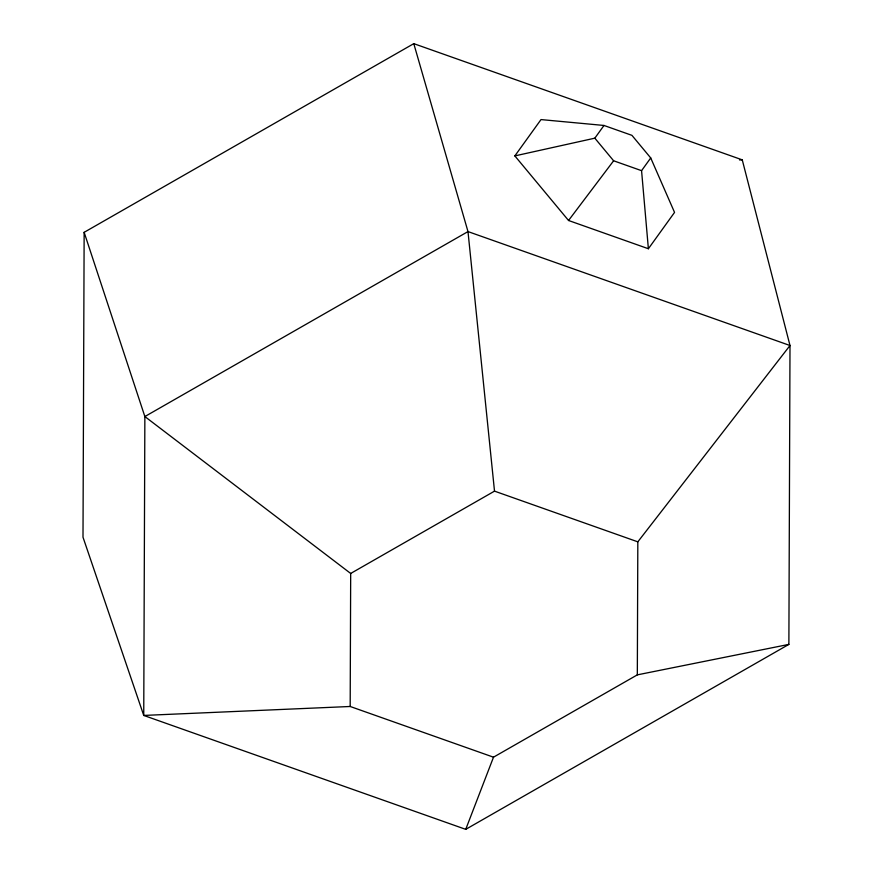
<?xml version="1.0" encoding="UTF-8"?>
<svg xmlns="http://www.w3.org/2000/svg" width="873" height="873" viewBox="0 0 873 873"><rect width="100%" height="100%" fill="white"/><g stroke="black" fill="none" stroke-linecap="round" stroke-linejoin="round"><path stroke-width="1.31" d="M84.146 232.327L83 537.211L143.739 715.434L465.735 829.35L788.876 644.394L790 345.512L742.257 159.857L413.78 43.65L84.146 232.327L144.863 416.552L143.739 715.434L350.182 706.486L493.507 757.186L637.323 674.862L788.876 644.394M350.182 706.486L350.684 573.463L144.863 416.552L467.993 231.585L790 345.512L637.825 541.838L637.323 674.862M465.735 829.35L493.507 757.186M514.852 155.907L541.009 119.579L603.985 125.461L631.932 135.348L650.723 157.948L674.545 212.401L648.388 248.74L568.541 220.487L514.852 155.907L594.829 138.174L603.985 125.461M648.388 248.74L641.568 170.672L650.723 157.948M568.541 220.487L613.621 160.785L641.568 170.672M350.684 573.463L494.511 491.139L637.825 541.838M739.54 159.955L742.257 159.857M594.829 138.174L613.621 160.785M413.78 43.65L467.993 231.585L494.511 491.139"/></g></svg>
